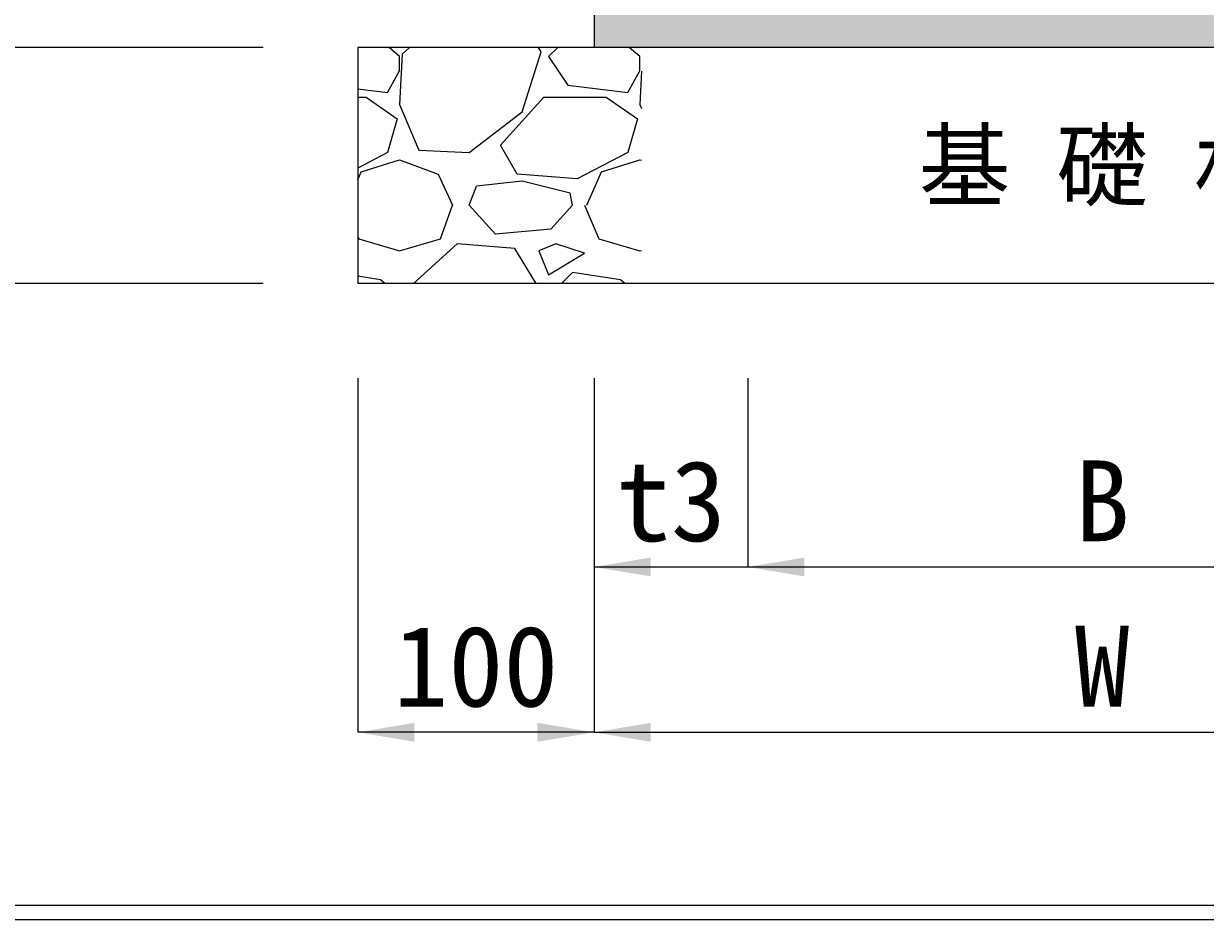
# Model space of a CAD drawing. Units: millimetres, scale not verified. Extents: x 63886 to 97934, y 3628 to 26930.
# Drawn here: x 76886 to 77386, y 21991 to 22370 of the extents above; entities that cross this region are included whole.
import ezdxf
from ezdxf.enums import TextEntityAlignment as Align

# ---------------------------------------------------------------- set-up
doc = ezdxf.new("R2010")
doc.units = ezdxf.units.MM
doc.header["$LTSCALE"] = 30
doc.layers.add('ハッチング_モルタル', color=30, linetype='Continuous')
doc.layers.add('文字', color=7, linetype='Continuous')
for name, color, linetype, lineweight in [('ハッチング_基礎', 150, 'Continuous', 5), ('寸法線', 7, 'Continuous', 9), ('本体', 2, 'Continuous', 5), ('舗装・基礎', 3, 'Continuous', 13)]:
    doc.layers.add(name, color=color, linetype=linetype, lineweight=lineweight)
doc.styles.add('ＭＳ ゴシック', font='')
doc.styles.get('ＭＳ ゴシック').set_extended_font_data('MS Gothic')

# ---------------------------------------------------------------- blocks, each defined once
blk = doc.blocks.new('filled_arrow')
at = {"color": 0, "linetype": 'Continuous', "lineweight": -2}
blk.add_solid([(7.5, 1.25), (0, 0), (7.5, -1.25)], dxfattribs=at)

msp = doc.modelspace()

# ---------------------------------------------------------------- hatches: boundary and pattern name
at = {"layer": 'ハッチング_モルタル'}
msp.add_hatch(color=256, dxfattribs=at).paths.add_polyline_path([(77557.69, 22359.89), (77557.69, 22379.89), (77127.69, 22379.89), (77127.69, 22359.89)])

# ---------------------------------------------------------------- linework, layer by layer
at = {"layer": 'ハッチング_基礎'}
for p, q in [((77045.41, 22356), (77040.96, 22359.89)), ((77046.43, 22357.01), (77045.41, 22335.68)), ((77045.41, 22349.9), (77045.41, 22356)), ((77049.58, 22359.89), (77046.43, 22357.01)), ((77097.23, 22332.63), (77105.36, 22358.03)), ((77105.36, 22358.03), (77104.22, 22359.89)), ((77112.3, 22359.89), (77108.4, 22356)), ((77108.4, 22356), (77116.53, 22343.81)), ((77147.01, 22356), (77142.56, 22359.89)), ((77147.01, 22349.9), (77147.01, 22356)), ((77040.33, 22340.76), (77045.41, 22349.9)), ((77141.93, 22340.76), (77147.01, 22349.9)), ((77147.69, 22349.87), (77147.01, 22335.68)), ((77027.69, 22342.27), (77040.33, 22340.76)), ((77116.53, 22343.81), (77141.93, 22340.76)), ((77027.69, 22338.73), (77031.19, 22338.73)), ((77031.19, 22338.73), (77044.4, 22329.58)), ((77045.41, 22335.68), (77053.54, 22316.37)), ((77088.08, 22318.41), (77106.37, 22338.73)), ((77106.37, 22338.73), (77132.79, 22338.73)), ((77132.79, 22338.73), (77146, 22329.58)), ((77147.01, 22335.68), (77147.69, 22334.07)), ((77074.88, 22315.36), (77097.23, 22332.63)), ((77044.4, 22329.58), (77040.33, 22315.36)), ((77146, 22329.58), (77141.93, 22315.36)), ((77040.33, 22315.36), (77027.69, 22308.73)), ((77053.54, 22316.37), (77074.88, 22315.36)), ((77095.2, 22306.21), (77088.08, 22318.41)), ((77141.93, 22315.36), (77120.6, 22304.18)), ((77029.16, 22307.23), (77045.41, 22312.31)), ((77045.41, 22312.31), (77061.67, 22306.21)), ((77130.76, 22307.23), (77147.01, 22312.31)), ((77147.01, 22312.31), (77147.69, 22312.06)), ((77027.69, 22303.8), (77029.16, 22307.23)), ((77061.67, 22306.21), (77067.76, 22293.01)), ((77120.6, 22304.18), (77095.2, 22306.21)), ((77124.66, 22293.01), (77130.76, 22307.23)), ((77074.88, 22293.01), (77077.92, 22301.13)), ((77097.23, 22303.17), (77077.92, 22301.13)), ((77117.55, 22298.09), (77097.23, 22303.17)), ((77118.56, 22293.01), (77117.55, 22298.09)), ((77062.68, 22278.78), (77067.76, 22293.01)), ((77086.05, 22280.81), (77074.88, 22293.01)), ((77118.56, 22293.01), (77109.42, 22282.85)), ((77123.64, 22293.01), (77129.74, 22278.78)), ((77109.42, 22282.85), (77086.05, 22280.81)), ((77027.69, 22279.84), (77028.14, 22278.78)), ((77028.14, 22278.78), (77045.41, 22273.7)), ((77045.41, 22273.7), (77062.68, 22278.78)), ((77069.8, 22276.75), (77051.33, 22259.89)), ((77094.18, 22274.72), (77069.8, 22276.75)), ((77111.45, 22276.75), (77104.34, 22273.7)), ((77123.64, 22272.69), (77111.45, 22276.75)), ((77129.74, 22278.78), (77147.01, 22273.7)), ((77103.24, 22259.89), (77094.18, 22274.72)), ((77104.34, 22273.7), (77108.4, 22263.54)), ((77108.4, 22263.54), (77123.64, 22272.69)), ((77147.01, 22273.7), (77147.69, 22273.9)), ((77037.28, 22261.51), (77027.69, 22262.95)), ((77039.13, 22259.89), (77037.28, 22261.51)), ((77118.56, 22264.56), (77113.9, 22259.89)), ((77138.88, 22261.51), (77118.56, 22264.56)), ((77140.73, 22259.89), (77138.88, 22261.51))]:
    msp.add_line(p, q, dxfattribs=at)
at = {"layer": '寸法線', "lineweight": 13}
for p, q in [((76987.69, 22359.89), (76839.08, 22359.89)), ((76987.69, 22359.89), (76839.08, 22359.89)), ((76987.69, 22259.89), (76839.08, 22259.89)), ((77027.69, 22219.89), (77027.69, 22069.89)), ((77127.69, 22219.89), (77127.69, 22139.89)), ((77127.69, 22219.89), (77127.69, 22069.89)), ((77127.69, 22219.89), (77127.69, 22069.89)), ((77192.69, 22219.89), (77192.69, 22139.89)), ((77192.69, 22219.89), (77192.69, 22139.89)), ((77127.69, 22139.89), (77240.69, 22139.89)), ((77192.69, 22139.89), (77492.69, 22139.89)), ((77127.69, 22069.89), (77027.69, 22069.89)), ((77127.69, 22069.89), (77557.69, 22069.89))]:
    msp.add_line(p, q, dxfattribs=at)
at = {"layer": '本体', "lineweight": 13}
msp.add_line((76387.33, 21996.68), (78385.33, 21996.68), dxfattribs=at)
at = {"layer": '本体'}
msp.add_line((76393.33, 21990.68), (78379.33, 21990.68), dxfattribs=at)
at = {"layer": '舗装・基礎'}
for p, q in [((77127.69, 22379.89), (77127.69, 22359.89)), ((77657.69, 22359.89), (77027.69, 22359.89)), ((77027.69, 22359.89), (77027.69, 22259.89)), ((77657.69, 22259.89), (77027.69, 22259.89))]:
    msp.add_line(p, q, dxfattribs=at)

# ---------------------------------------------------------------- block references
at = {"layer": '寸法線', "lineweight": 13, "xscale": 3.2, "yscale": 3.2}
for p in [(77127.69, 22139.89), (77192.69, 22139.89), (77192.69, 22139.89), (77027.69, 22069.89), (77127.69, 22069.89)]:
    msp.add_blockref('filled_arrow', p, dxfattribs=at)
at = {"layer": '寸法線', "lineweight": 13, "xscale": 3.2, "yscale": 3.2, "rotation": 180}
msp.add_blockref('filled_arrow', (77127.69, 22069.89), dxfattribs=at)

# ---------------------------------------------------------------- texts
at = {"layer": '寸法線', "style": 'ＭＳ ゴシック'}
for s, p in [('t3', (77160.19, 22167.89)), ('B', (77342.69, 22167.89)), ('100', (77077.69, 22097.89)), ('W', (77342.69, 22097.89))]:
    msp.add_text(s, height=34.18, dxfattribs=at).set_placement(p, align=Align.MIDDLE_CENTER)
at = {"layer": '文字', "style": 'ＭＳ ゴシック'}
msp.add_text('基 礎 材', height=28.48, dxfattribs=at).set_placement((77342.69, 22309.89), align=Align.MIDDLE_CENTER)

doc.saveas('drawing.dxf')
